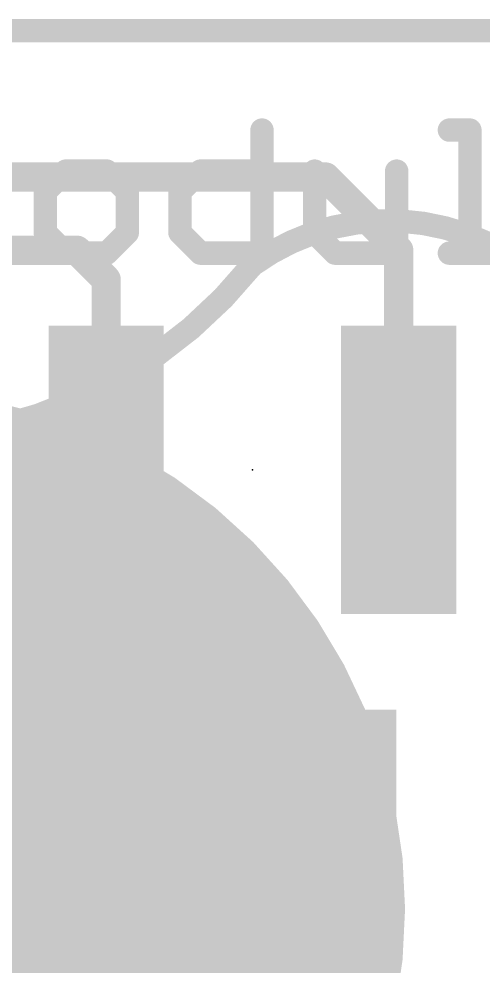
# Model space of a CAD drawing. Extents: x 0 to 108, y -18 to 20.
# Drawn here: x 10.67 to 14.7, y 10.93 to 19.15 of the extents above; entities that cross this region are included whole.
import ezdxf

# ---------------------------------------------------------------- set-up
doc = ezdxf.new("R2010")
doc.units = 0
for name, color, linetype in [('1', 12, 'CONTINUOUS'), ('16', 132, 'CONTINUOUS'), ('20', 53, 'CONTINUOUS'), ('21', 41, 'CONTINUOUS'), ('22', 40, 'CONTINUOUS'), ('23', 53, 'CONTINUOUS')]:
    doc.layers.add(name, color=color, linetype=linetype)

# ---------------------------------------------------------------- blocks, each defined once
blk = doc.blocks.new('PIE')
at = {"const_width": 0.5}
blk.add_lwpolyline([(0, -0.25, 1), (0, 0.25, 1), (0, -0.25)], format="xyb", dxfattribs=at)
blk = doc.blocks.new('RECT')
blk.add_solid([(-0.5, -0.5), (0.5, -0.5), (-0.5, 0.5), (0.5, 0.5)])

msp = doc.modelspace()

# ---------------------------------------------------------------- linework, layer by layer
at = {"layer": '1'}
for points, const_width in [([(19.05, 19.05), (0, 19.05)], 0.2032), ([(8.89, 17.78), (13.335, 17.78)], 0.254), ([(13.335, 17.78), (13.97, 17.145)], 0.254), ([(9.779, 17.145), (11.176, 17.145)], 0.254), ([(11.176, 17.145), (11.43, 16.891)], 0.254), ([(13.97, 17.145), (13.97, 15.24)], 0.254), ([(11.43, 16.891), (11.43, 15.24)], 0.254)]:
    msp.add_lwpolyline(points, dxfattribs=dict(at, const_width=const_width))
at = {"layer": '1', "const_width": 0.127}
for points in [[(13.3799, 17.8249, 1), (13.2901, 17.7351)], [(13.335, 17.7165, 1), (13.335, 17.8435)], [(11.2209, 17.1899, 1), (11.1311, 17.1001)], [(11.176, 17.0815, 1), (11.176, 17.2085)], [(14.0335, 17.145, 1), (13.9065, 17.145)], [(13.9251, 17.1001, 1), (14.0149, 17.1899)], [(11.4935, 16.891, 1), (11.3665, 16.891)], [(11.3851, 16.8461, 1), (11.4749, 16.9359)], [(11.3665, 15.24, 1), (11.4935, 15.24)], [(13.9065, 15.24, 1), (14.0335, 15.24)]]:
    msp.add_lwpolyline(points, format="xyb", dxfattribs=at)
at = {"layer": '16', "const_width": 0.2032}
msp.add_lwpolyline([(0, 19.05), (19.05, 19.05)], dxfattribs=at)
at = {"layer": '20', "const_width": 0.2032}
msp.add_lwpolyline([(19.05, 19.05), (0, 19.05)], dxfattribs=at)
at = {"layer": '21', "const_width": 0.2032}
for points in [[(12.7828, 18.1873), (12.7828, 17.1196)], [(14.4098, 18.1873), (14.5877, 18.1873)], [(14.5877, 18.1873), (14.5877, 17.1196)], [(11.0795, 17.8314), (10.9016, 17.6535)], [(11.4354, 17.8314), (11.0795, 17.8314)], [(11.6134, 17.6535), (11.4354, 17.8314)], [(12.071, 17.6535), (12.2489, 17.8314)], [(12.2489, 17.8314), (12.7828, 17.8314)], [(13.2404, 17.8314), (13.2404, 17.2976)], [(13.9522, 17.1196), (13.9522, 17.8314)], [(10.9016, 17.6535), (10.9016, 17.2976)], [(11.6134, 17.2976), (11.6134, 17.6535)], [(12.071, 17.2976), (12.071, 17.6535)], [(10.9016, 17.2976), (11.0795, 17.1196)], [(11.4354, 17.1196), (11.6134, 17.2976)], [(12.2489, 17.1196), (12.071, 17.2976)], [(13.2404, 17.2976), (13.4183, 17.1196)], [(11.0795, 17.1196), (11.4354, 17.1196)], [(12.7828, 17.1196), (12.2489, 17.1196)], [(13.4183, 17.1196), (13.9522, 17.1196)], [(14.4098, 17.1196), (14.7657, 17.1196)]]:
    msp.add_lwpolyline(points, dxfattribs=at)
at = {"layer": '21', "const_width": 0.1016}
for points in [[(12.8336, 18.1873, 1), (12.732, 18.1873)], [(14.4098, 18.2381, 1), (14.4098, 18.1365)], [(14.6385, 18.1873, 1), (14.5369, 18.1873)], [(14.5877, 18.1365, 1), (14.5877, 18.2381)], [(11.0795, 17.8822, 1), (11.0795, 17.7806)], [(11.1155, 17.7955, 1), (11.0436, 17.8673)], [(11.4714, 17.8673, 1), (11.3995, 17.7955)], [(11.4354, 17.7806, 1), (11.4354, 17.8822)], [(12.2489, 17.8822, 1), (12.2489, 17.7806)], [(12.2849, 17.7955, 1), (12.213, 17.8673)], [(12.7828, 17.7806, 1), (12.7828, 17.8822)], [(13.2912, 17.8314, 1), (13.1896, 17.8314)], [(14.003, 17.8314, 1), (13.9014, 17.8314)], [(10.9524, 17.6535, 1), (10.8508, 17.6535)], [(11.6642, 17.6535, 1), (11.5626, 17.6535)], [(12.1218, 17.6535, 1), (12.0202, 17.6535)], [(10.8657, 17.6894, 1), (10.9375, 17.6175)], [(11.5775, 17.6175, 1), (11.6493, 17.6894)], [(12.0351, 17.6894, 1), (12.1069, 17.6175)], [(10.9375, 17.3335, 1), (10.8657, 17.2616)], [(10.8508, 17.2976, 1), (10.9524, 17.2976)], [(11.5626, 17.2976, 1), (11.6642, 17.2976)], [(11.6493, 17.2616, 1), (11.5775, 17.3335)], [(12.1069, 17.3335, 1), (12.0351, 17.2616)], [(12.0202, 17.2976, 1), (12.1218, 17.2976)], [(13.2763, 17.3335, 1), (13.2045, 17.2616)], [(13.1896, 17.2976, 1), (13.2912, 17.2976)], [(11.0795, 17.1704, 1), (11.0795, 17.0688)], [(11.0436, 17.0837, 1), (11.1155, 17.1555)], [(11.3995, 17.1555, 1), (11.4714, 17.0837)], [(11.4354, 17.0688, 1), (11.4354, 17.1704)], [(12.2489, 17.1704, 1), (12.2489, 17.0688)], [(12.213, 17.0837, 1), (12.2849, 17.1555)], [(12.7828, 17.0688, 1), (12.7828, 17.1704)], [(13.4183, 17.1704, 1), (13.4183, 17.0688)], [(13.3824, 17.0837, 1), (13.4542, 17.1555)], [(13.9522, 17.0688, 1), (13.9522, 17.1704)], [(14.4098, 17.1704, 1), (14.4098, 17.0688)], [(12.732, 17.1196, 1), (12.8336, 17.1196)], [(13.9014, 17.1196, 1), (14.003, 17.1196)], [(14.5369, 17.1196, 1), (14.6385, 17.1196)]]:
    msp.add_lwpolyline(points, format="xyb", dxfattribs=at)
at = {"layer": '22'}
for points, const_width in [([(15.875, 15.494, 0.5973), (12.7, 17.018)], 0.2032), ([(6.35, 17.018, 0.48), (12.7, 17.018)], 0.2032), ([(12.6701, 17.0591, 1), (12.7299, 16.9769)], 0.1016), ([(12.7396, 16.9862, 1), (12.6604, 17.0498)], 0.1016)]:
    msp.add_lwpolyline(points, format="xyb", dxfattribs=dict(at, const_width=const_width))
at = {"layer": '23'}
msp.add_point((12.7, 15.24), dxfattribs=at)

# ---------------------------------------------------------------- block references
at = {"layer": '1', "yscale": 2.5, "rotation": 180}
for p in [(11.43, 15.24), (13.97, 15.24)]:
    msp.add_blockref('RECT', p, dxfattribs=at)
at = {"layer": '1', "xscale": 2.5, "yscale": 6, "rotation": 180}
msp.add_blockref('RECT', (12.7, 10.16), dxfattribs=at)
at = {"layer": '16', "xscale": 9, "yscale": 9}
msp.add_blockref('PIE', (9.525, 11.43), dxfattribs=at)

doc.saveas('drawing.dxf')
